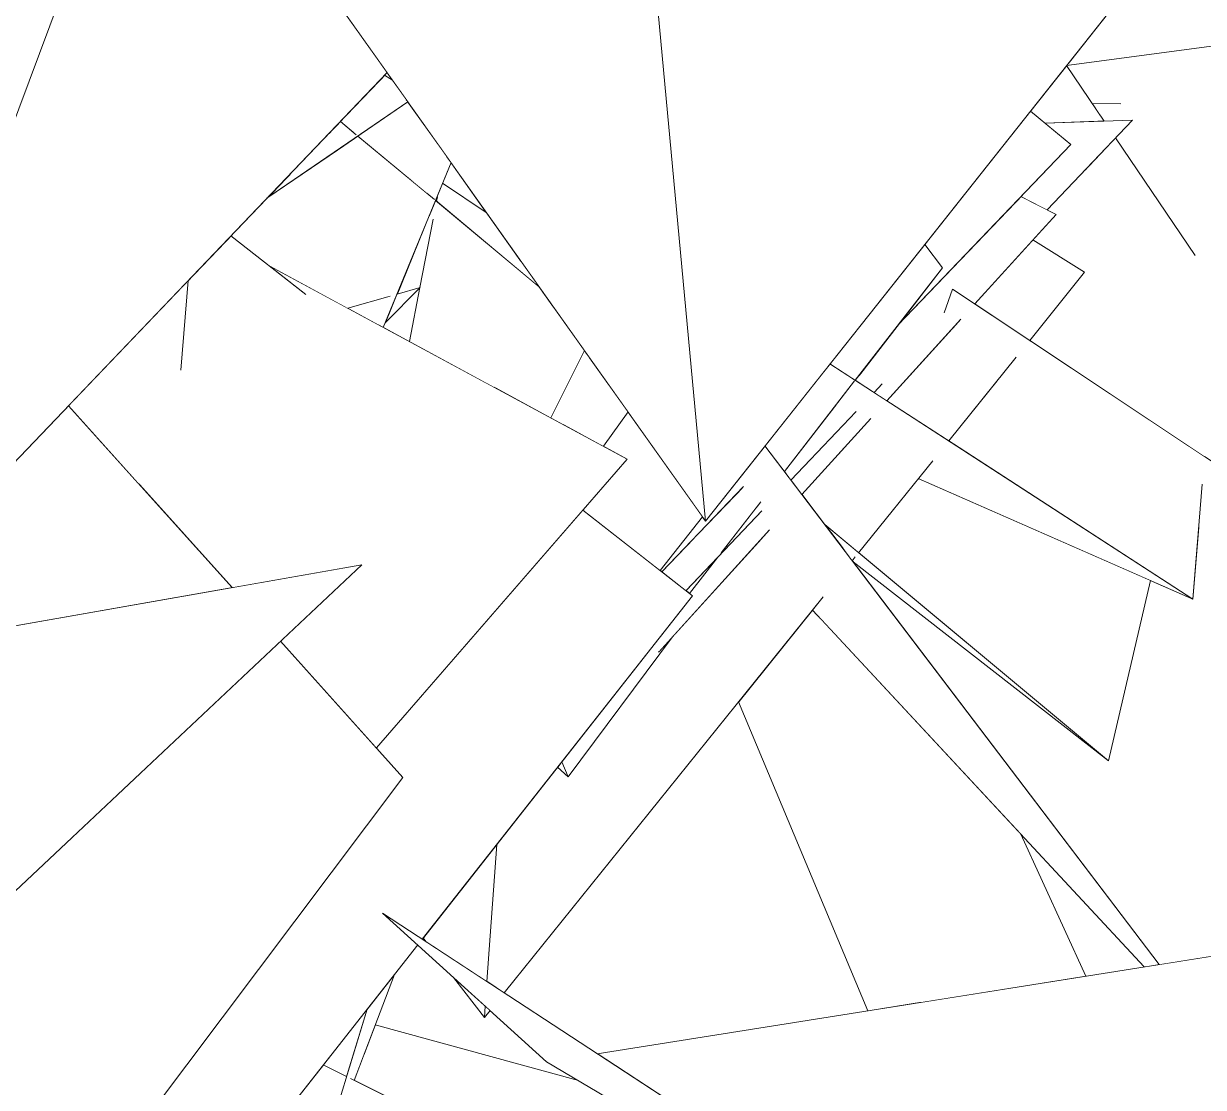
# Model space of a CAD drawing. Header units: millimetres. Extents: x -9413 to 8527, y -300 to 11224.
# Drawn here: x -6527.3 to -6170.1, y 4770.2 to 5092.3 of the extents above; entities that cross this region are included whole.
import ezdxf

# ---------------------------------------------------------------- set-up
doc = ezdxf.new("R2010")
doc.units = ezdxf.units.MM
doc.header["$MEASUREMENT"] = 0
doc.linetypes.add('Wipeout_Contour', pattern=[1000, 0, -1000])
doc.layers.add('Interior - Furniture', color=7, linetype='Continuous')
doc.layers.add('Interior - Furniture _Pen_No__4', color=7, linetype='Continuous', lineweight=20, true_color=0x029e21)

# ---------------------------------------------------------------- blocks, each defined once
blk = doc.blocks.new('Section Elem_40_6')
at = {"color": 254, "linetype": 'Wipeout_Contour', "lineweight": 0, "ltscale": 57262.2606}
blk.add_wipeout([(-6453.63, 5039.41), (-6410.94, 5068.59), (-6411.44, 5069.29), (-6427.55, 5059.51), (-6426.55, 5058.67), (-6432.01, 5056.65), (-6447.03, 5046.31)], dxfattribs=at).dxf.layer = 'Interior - Furniture'
at = {"color": 254, "linetype": 'Wipeout_Contour', "lineweight": 0, "ltscale": 24022.073268}
blk.add_wipeout([(-6203.79, 5068.13), (-6201.56, 5064.83), (-6195.3, 5068.04)], dxfattribs=at).dxf.layer = 'Interior - Furniture'
at = {"color": 254, "linetype": 'Wipeout_Contour', "lineweight": 0, "ltscale": 32320.443695}
blk.add_wipeout([(-6367.68, 4972.91), (-6364.04, 4970.94), (-6356, 4991.17), (-6357.53, 4993.33)], dxfattribs=at).dxf.layer = 'Interior - Furniture'
at = {"color": 254, "linetype": 'Wipeout_Contour', "lineweight": 0, "ltscale": 32074.242672}
blk.add_wipeout([(-6285.23, 4986.65), (-6302.86, 4964.42), (-6296.99, 4956.69), (-6275.73, 4984.11)], dxfattribs=at).dxf.layer = 'Interior - Furniture'
at = {"color": 254, "linetype": 'Wipeout_Contour', "lineweight": 0, "ltscale": 24041.636729}
blk.add_wipeout([(-6326.75, 4920.59), (-6325.65, 4919.74), (-6317.09, 4930.78)], dxfattribs=at).dxf.layer = 'Interior - Furniture'
at = {"color": 254, "linetype": 'Wipeout_Contour', "lineweight": 0, "ltscale": 39717.691439}
blk.add_wipeout([(-6310.84, 4886.91), (-6271.74, 4793.37), (-6255.54, 4795.94), (-6286.52, 4912.64), (-6288.45, 4914.72)], dxfattribs=at).dxf.layer = 'Interior - Furniture'
at = {"color": 254, "linetype": 'Wipeout_Contour', "lineweight": 0, "ltscale": 39801.351473}
blk.add_wipeout([(-6424.3, 4779.95), (-6427.21, 4772.3), (-6409.04, 4763.27), (-6347.07, 4744.39), (-6297.95, 4735.32)], dxfattribs=at).dxf.layer = 'Interior - Furniture'
at = {"color": 254, "linetype": 'Wipeout_Contour', "lineweight": 0, "ltscale": 32730.430639}
blk.add_wipeout([(-6434.89, 5059.02), (-6432.01, 5056.65), (-6426.55, 5058.67), (-6431.37, 5062.69)], dxfattribs=at).dxf.layer = 'Interior - Furniture'
at = {"color": 254, "linetype": 'Wipeout_Contour', "lineweight": 0, "ltscale": 32075.341536}
blk.add_wipeout([(-6283.17, 4989.25), (-6275.57, 4984.32), (-6249.15, 5018.38), (-6254.5, 5025.42)], dxfattribs=at).dxf.layer = 'Interior - Furniture'
at = {"color": 254, "linetype": 'Wipeout_Contour', "lineweight": 0, "ltscale": 32071.185535}
blk.add_wipeout([(-6309.78, 4951.71), (-6325, 4935.81), (-6316.06, 4932.1), (-6304.11, 4947.52)], dxfattribs=at).dxf.layer = 'Interior - Furniture'
at = {"color": 254, "linetype": 'Wipeout_Contour', "lineweight": 0, "ltscale": 31598.056092}
blk.add_wipeout([(-6286.52, 4912.64), (-6255.54, 4795.94), (-6205.71, 4803.85), (-6225.36, 4846.81)], dxfattribs=at).dxf.layer = 'Interior - Furniture'
at = {"color": 254, "linetype": 'Wipeout_Contour', "lineweight": 0, "ltscale": 39726.366779}
blk.add_wipeout([(-6420.82, 4789.08), (-6424.3, 4779.95), (-6297.95, 4735.32), (-6296.72, 4735.1), (-6359.27, 4772.21)], dxfattribs=at).dxf.layer = 'Interior - Furniture'
at = {"color": 254, "linetype": 'Wipeout_Contour', "lineweight": 0, "ltscale": 40083.984071}
blk.add_wipeout([(-6262.68, 5000.94), (-6210.26, 5055.72), (-6222.48, 5065.8), (-6254.5, 5025.42), (-6249.15, 5018.38)], dxfattribs=at).dxf.layer = 'Interior - Furniture'
at = {"color": 254, "linetype": 'Wipeout_Contour', "lineweight": 0, "ltscale": 32654.96958}
blk.add_wipeout([(-6430.37, 5055.31), (-6407.06, 5036.12), (-6402.91, 5038.99), (-6426.05, 5058.26)], dxfattribs=at).dxf.layer = 'Interior - Furniture'
at = {"color": 254, "linetype": 'Wipeout_Contour', "lineweight": 0, "ltscale": 31750.616988}
blk.add_wipeout([(-6274.5, 4932.06), (-6198.86, 4869.08), (-6186.14, 4923.62), (-6256.43, 4954.51)], dxfattribs=at).dxf.layer = 'Interior - Furniture'
at = {"color": 254, "linetype": 'Wipeout_Contour', "lineweight": 0, "ltscale": 48141.419226}
blk.add_wipeout([(-6321.79, 4942.96), (-6334.6, 4926.71), (-6334.08, 4926.31), (-6309.4, 4952.12), (-6311.7, 4953.26), (-6320.88, 4941.68)], dxfattribs=at).dxf.layer = 'Interior - Furniture'
at = {"color": 254, "linetype": 'Wipeout_Contour', "lineweight": 0, "ltscale": 57292.930715}
blk.add_wipeout([(-6594.38, 4893.33), (-6608.58, 4881.33), (-6597.15, 4766.3), (-6424.91, 4928.43), (-6586.48, 4900), (-6588.66, 4898.16), (-6593.92, 4892.65)], dxfattribs=at).dxf.layer = 'Interior - Furniture'
at = {"color": 254, "linetype": 'Wipeout_Contour', "lineweight": 0, "ltscale": 23442.147532}
blk.add_wipeout([(-6353.61, 4780.38), (-6164.58, 4656.7), (-6085.59, 4822.9)], dxfattribs=at).dxf.layer = 'Interior - Furniture'
at = {"color": 254, "linetype": 'Wipeout_Contour', "lineweight": 0, "ltscale": 74090.915809}
blk.add_wipeout([(-6574.11, 4945.49), (-6593.92, 4892.65), (-6417.24, 5077.47), (-6456.28, 5132.48), (-6497.07, 5150.96), (-6555.39, 4995.43), (-6539.34, 5005.09), (-6533.15, 4998.21), (-6540.89, 4994.33)], dxfattribs=at).dxf.layer = 'Interior - Furniture'
at = {"color": 254, "linetype": 'Wipeout_Contour', "lineweight": 0, "ltscale": 48751.330972}
blk.add_wipeout([(-6402.6, 5038.73), (-6404.53, 5034.04), (-6403.32, 5033.05), (-6373.58, 5010.93), (-6366.6, 5006.1), (-6371.2, 5012.58)], dxfattribs=at).dxf.layer = 'Interior - Furniture'
at = {"color": 254, "linetype": 'Wipeout_Contour', "lineweight": 0, "ltscale": 48281.488247}
blk.add_wipeout([(-6344.6, 4960.45), (-6358.02, 4944.98), (-6334.6, 4926.71), (-6321.79, 4942.96), (-6344.31, 4974.69), (-6351.77, 4964.32)], dxfattribs=at).dxf.layer = 'Interior - Furniture'
at = {"color": 254, "linetype": 'Wipeout_Contour', "lineweight": 0, "ltscale": 32027.274936}
blk.add_wipeout([(-6295, 4954.07), (-6291.7, 4949.73), (-6270.85, 4972.71), (-6275.98, 4974.13)], dxfattribs=at).dxf.layer = 'Interior - Furniture'
at = {"color": 254, "linetype": 'Wipeout_Contour', "lineweight": 0, "ltscale": 47805.014617}
blk.add_wipeout([(-6284.77, 4940.62), (-6279.8, 4934.08), (-6275.51, 4930.81), (-6276.44, 4929.65), (-6276.19, 4929.32), (-6198.86, 4869.08)], dxfattribs=at).dxf.layer = 'Interior - Furniture'
at = {"color": 254, "linetype": 'Wipeout_Contour', "lineweight": 0, "ltscale": 23716.168339}
blk.add_wipeout([(-6164.58, 4656.7), (-6418.59, 4822.9), (-6368.94, 4777.95)], dxfattribs=at).dxf.layer = 'Interior - Furniture'
at = {"color": 254, "linetype": 'Wipeout_Contour', "lineweight": 0, "ltscale": 74403.617455}
blk.add_wipeout([(-6736.93, 5103.52), (-6621.16, 4932.81), (-6589.79, 4924.43), (-6605.3, 4909.42), (-6593.92, 4892.65), (-6574.11, 4945.49), (-6616.95, 4958.39), (-6555.39, 4995.43), (-6497.07, 5150.96)], dxfattribs=at).dxf.layer = 'Interior - Furniture'
at = {"color": 254, "linetype": 'Wipeout_Contour', "lineweight": 0, "ltscale": 24546.351776}
blk.add_wipeout([(-6417.24, 5077.47), (-6417.98, 5076.7), (-6415.59, 5075.14)], dxfattribs=at).dxf.layer = 'Interior - Furniture'
at = {"color": 254, "linetype": 'Wipeout_Contour', "lineweight": 0, "ltscale": 81459.570802}
blk.add_wipeout([(-6419.92, 5001.12), (-6418.38, 5000.29), (-6397.89, 5050.2), (-6399.28, 5052.15), (-6404.92, 5041.73), (-6405.23, 5040.92), (-6402.91, 5038.99), (-6407.06, 5036.12), (-6417.19, 5009.57), (-6416.35, 5009.81)], dxfattribs=at).dxf.layer = 'Interior - Furniture'
at = {"color": 254, "linetype": 'Wipeout_Contour', "lineweight": 0, "ltscale": 87235.87049}
blk.add_wipeout([(-6248.63, 5004.72), (-6243.53, 5002.82), (-6245.74, 5000.38), (-6226.81, 4991.31), (-6232.67, 4984.03), (-6170.48, 4952.86), (-6171.5, 4940.3), (-6144.24, 4922.96), (-6144.78, 4917.98), (-5987.61, 4839.96), (-6246.04, 5011.9)], dxfattribs=at).dxf.layer = 'Interior - Furniture'
at = {"color": 254, "linetype": 'Wipeout_Contour', "lineweight": 0, "ltscale": 56080.58119}
blk.add_wipeout([(-6335, 4902.02), (-6301.46, 4938.97), (-6306.13, 4942.33), (-6317.09, 4930.78), (-6325.65, 4919.74), (-6324.79, 4919.06), (-6334.29, 4906.98)], dxfattribs=at).dxf.layer = 'Interior - Furniture'
at = {"color": 254, "linetype": 'Wipeout_Contour', "lineweight": 0, "ltscale": 40043.838341}
blk.add_wipeout([(-6433.77, 4759.54), (-6428.31, 4772.85), (-6427.21, 4772.3), (-6414.99, 4804.37), (-6423.3, 4793.81)], dxfattribs=at).dxf.layer = 'Interior - Furniture'
at = {"color": 254, "linetype": 'Wipeout_Contour', "lineweight": 0, "ltscale": 23956.620673}
blk.add_wipeout([(-6387.79, 4791.3), (-6386.06, 4793.45), (-6387.54, 4794.79)], dxfattribs=at).dxf.layer = 'Interior - Furniture'
at = {"color": 254, "linetype": 'Wipeout_Contour', "lineweight": 0, "ltscale": 88066.771726}
blk.add_wipeout([(-6274.37, 4985.86), (-6267.42, 4983.15), (-6269.84, 4980.6), (-6265.97, 4978.09), (-6243.53, 5002.82), (-6248.63, 5004.72), (-6246.04, 5011.9), (-6239.33, 5007.44), (-6214.74, 5034.53), (-6225.39, 5039.9), (-6262.68, 5000.94)], dxfattribs=at).dxf.layer = 'Interior - Furniture'
at = {"color": 254, "linetype": 'Wipeout_Contour', "lineweight": 0, "ltscale": 56882.117846}
blk.add_wipeout([(-6410.45, 4996.01), (-6384.95, 4982.24), (-6373.58, 5010.93), (-6403.32, 5033.05), (-6407.29, 5012.42), (-6407.23, 5012.44), (-6407.3, 5012.37)], dxfattribs=at).dxf.layer = 'Interior - Furniture'
at = {"color": 254, "linetype": 'Wipeout_Contour', "lineweight": 0, "ltscale": 40054.785827}
blk.add_wipeout([(-6334.29, 4906.98), (-6364.33, 4868.79), (-6362.44, 4864.17), (-6330.8, 4906.65), (-6335, 4902.02)], dxfattribs=at).dxf.layer = 'Interior - Furniture'
at = {"color": 254, "linetype": 'Wipeout_Contour', "lineweight": 0, "ltscale": 40069.291289}
blk.add_wipeout([(-6424.1, 4792.79), (-6436.56, 4776.95), (-6429.52, 4773.45), (-6423.3, 4793.81), (-6423.98, 4792.94)], dxfattribs=at).dxf.layer = 'Interior - Furniture'
at = {"color": 254, "linetype": 'Wipeout_Contour', "lineweight": 0, "ltscale": 57170.58347}
blk.add_wipeout([(-6464.51, 5028.02), (-6452.76, 5018.86), (-6429.15, 5006.11), (-6417.19, 5009.57), (-6407.06, 5036.12), (-6430.37, 5055.31), (-6453.63, 5039.41)], dxfattribs=at).dxf.layer = 'Interior - Furniture'
at = {"color": 254, "linetype": 'Wipeout_Contour', "lineweight": 0, "ltscale": 48772.690888}
blk.add_wipeout([(-6402.01, 5039.88), (-6402.28, 5038.47), (-6372.5, 5013.67), (-6372.31, 5014.15), (-6376.31, 5019.79), (-6399.96, 5039.18)], dxfattribs=at).dxf.layer = 'Interior - Furniture'
at = {"color": 254, "linetype": 'Wipeout_Contour', "lineweight": 0, "ltscale": 40469.096585}
blk.add_wipeout([(-6373.58, 5010.93), (-6384.95, 4982.24), (-6367.68, 4972.91), (-6357.53, 4993.33), (-6366.6, 5006.1)], dxfattribs=at).dxf.layer = 'Interior - Furniture'
at = {"color": 254, "linetype": 'Wipeout_Contour', "lineweight": 0, "ltscale": 31766.356472}
blk.add_wipeout([(-6232.67, 4984.03), (-6247.23, 4965.94), (-6173.31, 4917.99), (-6170.48, 4952.86)], dxfattribs=at).dxf.layer = 'Interior - Furniture'
at = {"color": 254, "linetype": 'Wipeout_Contour', "lineweight": 0, "ltscale": 24035.02982}
blk.add_wipeout([(-6364.33, 4868.79), (-6365.61, 4867.16), (-6362.44, 4864.17)], dxfattribs=at).dxf.layer = 'Interior - Furniture'
at = {"color": 254, "linetype": 'Wipeout_Contour', "lineweight": 0, "ltscale": 127868.761223}
blk.add_wipeout([(-6206.09, 5017.05), (-6222.72, 4996.39), (-6169.8, 4961.18), (-6159.6, 5086.58), (-6211.55, 5079.58), (-6203.79, 5068.13), (-6195.3, 5068.04), (-6201.56, 5064.83), (-6200.17, 5062.79), (-6191.61, 5063.1), (-6196.72, 5057.7), (-6172.62, 5022.14), (-6205.88, 5048.04), (-6217.42, 5035.88), (-6214.74, 5034.53), (-6221.72, 5026.85)], dxfattribs=at).dxf.layer = 'Interior - Furniture'
at = {"color": 254, "linetype": 'Wipeout_Contour', "lineweight": 0, "ltscale": 24554.748304}
blk.add_wipeout([(-6434.89, 5059.02), (-6447.03, 5046.31), (-6432.01, 5056.65)], dxfattribs=at).dxf.layer = 'Interior - Furniture'
at = {"color": 254, "linetype": 'Wipeout_Contour', "lineweight": 0, "ltscale": 24459.988023}
blk.add_wipeout([(-6410.42, 5045.25), (-6405.23, 5040.92), (-6404.92, 5041.73)], dxfattribs=at).dxf.layer = 'Interior - Furniture'
at = {"color": 254, "linetype": 'Wipeout_Contour', "lineweight": 0, "ltscale": 32590.657339}
blk.add_wipeout([(-6402.6, 5038.73), (-6402.28, 5038.47), (-6402.01, 5039.88), (-6402.1, 5039.94)], dxfattribs=at).dxf.layer = 'Interior - Furniture'
at = {"color": 254, "linetype": 'Wipeout_Contour', "lineweight": 0, "ltscale": 32718.807585}
blk.add_wipeout([(-6479.69, 4987.46), (-6441.84, 5010.34), (-6464.51, 5028.02), (-6477.41, 5014.54)], dxfattribs=at).dxf.layer = 'Interior - Furniture'
at = {"color": 254, "linetype": 'Wipeout_Contour', "lineweight": 0, "ltscale": 24323.395782}
blk.add_wipeout([(-6372.31, 5014.15), (-6372.5, 5013.67), (-6371.2, 5012.58)], dxfattribs=at).dxf.layer = 'Interior - Furniture'
at = {"color": 254, "linetype": 'Wipeout_Contour', "lineweight": 0, "ltscale": 32534.810405}
blk.add_wipeout([(-6417.79, 5001.73), (-6418.38, 5000.29), (-6410.45, 4996.01), (-6407.3, 5012.37)], dxfattribs=at).dxf.layer = 'Interior - Furniture'
at = {"color": 254, "linetype": 'Wipeout_Contour', "lineweight": 0, "ltscale": 32280.362107}
blk.add_wipeout([(-6364.04, 4970.94), (-6351.77, 4964.32), (-6344.31, 4974.69), (-6356, 4991.17)], dxfattribs=at).dxf.layer = 'Interior - Furniture'
at = {"color": 254, "linetype": 'Wipeout_Contour', "lineweight": 0, "ltscale": 40901.924694}
blk.add_wipeout([(-6417.98, 5076.7), (-6431.37, 5062.69), (-6427.55, 5059.51), (-6411.44, 5069.29), (-6415.59, 5075.14)], dxfattribs=at).dxf.layer = 'Interior - Furniture'
at = {"color": 254, "linetype": 'Wipeout_Contour', "lineweight": 0, "ltscale": 32565.330525}
blk.add_wipeout([(-6404.53, 5034.04), (-6414.23, 5010.42), (-6407.29, 5012.42), (-6403.32, 5033.05)], dxfattribs=at).dxf.layer = 'Interior - Furniture'
at = {"color": 254, "linetype": 'Wipeout_Contour', "lineweight": 0, "ltscale": 32731.994328}
blk.add_wipeout([(-6477.41, 5014.54), (-6513.69, 4976.58), (-6492.38, 4952.88), (-6479.69, 4987.46)], dxfattribs=at).dxf.layer = 'Interior - Furniture'
at = {"color": 254, "linetype": 'Wipeout_Contour', "lineweight": 0, "ltscale": 87950.097435}
blk.add_wipeout([(-6283.17, 4989.25), (-6285.23, 4986.65), (-6275.73, 4984.11), (-6281.52, 4976.64), (-6275.29, 4974.86), (-6275.98, 4974.13), (-6270.85, 4972.71), (-6274.33, 4968.87), (-6252.1, 4959.89), (-6256.43, 4954.51), (-6173.31, 4917.99)], dxfattribs=at).dxf.layer = 'Interior - Furniture'
at = {"layer": 'Interior - Furniture _Pen_No__4', "linetype": 'Continuous'}
blk.add_line((-6497.07, 5150.96), (-6555.39, 4995.43), dxfattribs=at)
at = {"color": 254, "linetype": 'Wipeout_Contour', "lineweight": 0, "ltscale": 40812.822615}
blk.add_wipeout([(-6410.94, 5068.59), (-6426.05, 5058.26), (-6410.42, 5045.25), (-6404.92, 5041.73), (-6399.28, 5052.15)], dxfattribs=at).dxf.layer = 'Interior - Furniture'
at = {"color": 254, "linetype": 'Wipeout_Contour', "lineweight": 0, "ltscale": 64007.68643}
blk.add_wipeout([(-6384.05, 4843.71), (-6387.01, 4802.24), (-6381.75, 4798.8), (-6285.2, 4918.76), (-6304.37, 4935.76), (-6330.8, 4906.65), (-6362.44, 4864.17), (-6365.61, 4867.16)], dxfattribs=at).dxf.layer = 'Interior - Furniture'
at = {"color": 254, "linetype": 'Wipeout_Contour', "lineweight": 0, "ltscale": 48873.080849}
blk.add_wipeout([(-6402.1, 5039.94), (-6402.01, 5039.88), (-6399.96, 5039.18), (-6400.43, 5043.94), (-6387.21, 5035.15), (-6397.89, 5050.2)], dxfattribs=at).dxf.layer = 'Interior - Furniture'
at = {"color": 254, "linetype": 'Wipeout_Contour', "lineweight": 0, "ltscale": 39964.208186}
blk.add_wipeout([(-6291.7, 4949.73), (-6284.77, 4940.62), (-6274.5, 4932.06), (-6252.1, 4959.89), (-6274.33, 4968.87)], dxfattribs=at).dxf.layer = 'Interior - Furniture'
at = {"color": 254, "linetype": 'Wipeout_Contour', "lineweight": 0, "ltscale": 48101.581505}
blk.add_wipeout([(-6334.08, 4926.31), (-6326.75, 4920.59), (-6303.84, 4944.74), (-6305.41, 4945.84), (-6316.06, 4932.1), (-6325, 4935.81)], dxfattribs=at).dxf.layer = 'Interior - Furniture'
at = {"color": 254, "linetype": 'Wipeout_Contour', "lineweight": 0, "ltscale": 23971.979685}
blk.add_wipeout([(-6387.54, 4794.79), (-6397.15, 4803.49), (-6387.79, 4791.3)], dxfattribs=at).dxf.layer = 'Interior - Furniture'
at = {"color": 254, "linetype": 'Wipeout_Contour', "lineweight": 0, "ltscale": 31964.473711}
blk.add_wipeout([(-6245.74, 5000.38), (-6265.97, 4978.09), (-6247.23, 4965.94), (-6226.81, 4991.31)], dxfattribs=at).dxf.layer = 'Interior - Furniture'
at = {"color": 254, "linetype": 'Wipeout_Contour', "lineweight": 0, "ltscale": 32046.31095}
blk.add_wipeout([(-6281.52, 4976.64), (-6296.99, 4956.69), (-6295, 4954.07), (-6275.29, 4974.86)], dxfattribs=at).dxf.layer = 'Interior - Furniture'
at = {"color": 254, "linetype": 'Wipeout_Contour', "lineweight": 0, "ltscale": 23948.208077}
blk.add_wipeout([(-6275.51, 4930.81), (-6279.8, 4934.08), (-6276.44, 4929.65)], dxfattribs=at).dxf.layer = 'Interior - Furniture'
at = {"color": 254, "linetype": 'Wipeout_Contour', "lineweight": 0, "ltscale": 32031.501177}
blk.add_wipeout([(-6384.05, 4843.71), (-6406.31, 4815.41), (-6405.47, 4814.31), (-6387.01, 4802.24)], dxfattribs=at).dxf.layer = 'Interior - Furniture'
at = {"color": 254, "linetype": 'Wipeout_Contour', "lineweight": 0, "ltscale": 31959.703482}
blk.add_wipeout([(-6221.72, 5026.85), (-6239.33, 5007.44), (-6222.72, 4996.39), (-6206.09, 5017.05)], dxfattribs=at).dxf.layer = 'Interior - Furniture'
at = {"color": 254, "linetype": 'Wipeout_Contour', "lineweight": 0, "ltscale": 32042.616918}
blk.add_wipeout([(-6275.57, 4984.32), (-6269.84, 4980.6), (-6267.42, 4983.15), (-6274.37, 4985.86)], dxfattribs=at).dxf.layer = 'Interior - Furniture'
at = {"color": 254, "linetype": 'Wipeout_Contour', "lineweight": 0, "ltscale": 72302.019709}
blk.add_wipeout([(-6499.93, 4747.66), (-6504.78, 4690.21), (-6407.98, 4813.29), (-6418.59, 4822.9), (-6406.59, 4815.05), (-6324.79, 4919.06), (-6358.02, 4944.98), (-6420.49, 4872.96), (-6412.47, 4864.04)], dxfattribs=at).dxf.layer = 'Interior - Furniture'
at = {"layer": 'Interior - Furniture _Pen_No__4', "linetype": 'Continuous'}
for p, q in [((-6325.65, 4919.74), (-6317.09, 4930.78)), ((-6364.33, 4868.79), (-6362.44, 4864.17)), ((-6362.44, 4864.17), (-6365.61, 4867.16)), ((-6384.05, 4843.71), (-6387.01, 4802.24)), ((-6405.47, 4814.31), (-6406.31, 4815.41)), ((-6387.79, 4791.3), (-6397.15, 4803.49)), ((-6387.54, 4794.79), (-6387.79, 4791.3)), ((-6387.79, 4791.3), (-6386.06, 4793.45))]:
    blk.add_line(p, q, dxfattribs=at)
at = {"color": 254, "linetype": 'Wipeout_Contour', "lineweight": 0, "ltscale": 95421.23377}
blk.add_wipeout([(-6157.88, 5147.29), (-6211.55, 5079.58), (-6159.6, 5086.58), (-6161.14, 5067.66), (-6152.57, 5067.57), (-6165.58, 5011.75), (-6156.64, 4998.56), (-6136.51, 4994.04), (-6138.32, 4977.42), (-6126.89, 4991.11), (-6095.63, 4994.94), (-6088.37, 5129.7)], dxfattribs=at).dxf.layer = 'Interior - Furniture'
at = {"color": 254, "linetype": 'Wipeout_Contour', "lineweight": 0, "ltscale": 48528.737811}
blk.add_wipeout([(-6594.61, 4621.67), (-6412.47, 4864.04), (-6449.54, 4905.25), (-6555.14, 4805.84), (-6545.65, 4730.17), (-6573.52, 4767.96)], dxfattribs=at).dxf.layer = 'Interior - Furniture'
at = {"layer": 'Interior - Furniture _Pen_No__4', "linetype": 'Continuous'}
blk.add_line((-6424.1, 4792.79), (-6423.98, 4792.94), dxfattribs=at)
at = {"color": 254, "linetype": 'Wipeout_Contour', "lineweight": 0, "ltscale": 32069.854124}
blk.add_wipeout([(-6211.56, 5079.58), (-6222.48, 5065.8), (-6218.05, 5062.14), (-6200.17, 5062.79)], dxfattribs=at).dxf.layer = 'Interior - Furniture'
at = {"color": 254, "linetype": 'Wipeout_Contour', "lineweight": 0, "ltscale": 23956.016209}
blk.add_wipeout([(-6205.88, 5048.04), (-6172.62, 5022.14), (-6196.72, 5057.7)], dxfattribs=at).dxf.layer = 'Interior - Furniture'
at = {"color": 254, "linetype": 'Wipeout_Contour', "lineweight": 0, "ltscale": 94678.713406}
blk.add_wipeout([(-6436.56, 4776.95), (-6444.09, 4767.38), (-6421.34, 4709.54), (-6299.77, 4652.31), (-6341.88, 4520.44), (-6265.74, 4510.46), (-6246.96, 4518.4), (-6208.09, 4593.42), (-6327, 4722.46), (-6428.31, 4772.85), (-6433.77, 4759.54), (-6429.52, 4773.45)], dxfattribs=at).dxf.layer = 'Interior - Furniture'
at = {"layer": 'Interior - Furniture _Pen_No__4', "linetype": 'Continuous'}
for p, q in [((-6594.61, 4621.67), (-6412.47, 4864.04)), ((-6418.59, 4822.9), (-6368.94, 4777.95)), ((-6504.78, 4690.21), (-6407.98, 4813.29)), ((-6414.99, 4804.37), (-6427.21, 4772.3)), ((-6433.78, 4759.52), (-6423.3, 4793.81)), ((-6359.27, 4772.21), (-6420.82, 4789.08)), ((-6429.52, 4773.45), (-6436.56, 4776.95)), ((-6368.94, 4777.95), (-6164.58, 4656.7)), ((-6327, 4722.46), (-6428.31, 4772.85))]:
    blk.add_line(p, q, dxfattribs=at)
at = {"color": 254, "linetype": 'Wipeout_Contour', "lineweight": 0, "ltscale": 40034.75211}
blk.add_wipeout([(-6225.39, 5039.9), (-6217.42, 5035.88), (-6191.61, 5063.1), (-6218.05, 5062.14), (-6210.26, 5055.72)], dxfattribs=at).dxf.layer = 'Interior - Furniture'
at = {"color": 254, "linetype": 'Wipeout_Contour', "lineweight": 0, "ltscale": 24349.280471}
blk.add_wipeout([(-6320.88, 4941.68), (-6139.24, 5170.81), (-6357.34, 5335.31)], dxfattribs=at).dxf.layer = 'Interior - Furniture'
at = {"layer": 'Interior - Furniture _Pen_No__4', "linetype": 'Continuous'}
for p, q in [((-6159.6, 5086.58), (-6211.55, 5079.58)), ((-6200.17, 5062.79), (-6211.56, 5079.58)), ((-6195.13, 5068.03), (-6203.79, 5068.13)), ((-6210.26, 5055.72), (-6222.48, 5065.8)), ((-6191.61, 5063.1), (-6218.05, 5062.14)), ((-6217.42, 5035.88), (-6191.61, 5063.1)), ((-6172.61, 5022.12), (-6196.72, 5057.7)), ((-6262.68, 5000.94), (-6210.26, 5055.72)), ((-6214.74, 5034.53), (-6225.39, 5039.9)), ((-6239.33, 5007.44), (-6214.74, 5034.53)), ((-6249.15, 5018.38), (-6254.5, 5025.42)), ((-6206.09, 5017.05), (-6221.72, 5026.85)), ((-6275.57, 4984.32), (-6249.15, 5018.38)), ((-6222.72, 4996.39), (-6206.09, 5017.05)), ((-6246.04, 5011.9), (-6248.63, 5004.72)), ((-6265.97, 4978.09), (-6243.52, 5002.82)), ((-6269.84, 4980.6), (-6267.38, 4983.19))]:
    blk.add_line(p, q, dxfattribs=at)
at = {"color": 254, "linetype": 'Wipeout_Contour', "lineweight": 0, "ltscale": 24616.000775}
blk.add_wipeout([(-6320.88, 4941.68), (-6357.34, 5335.31), (-6483.47, 5170.81)], dxfattribs=at).dxf.layer = 'Interior - Furniture'
at = {"color": 254, "linetype": 'Wipeout_Contour', "lineweight": 0, "ltscale": 63088.458259}
blk.add_wipeout([(-6198.86, 4869.08), (-6276.19, 4929.32), (-6183.51, 4807.37), (-6156.34, 4811.68), (-6144.24, 4922.96), (-6171.5, 4940.3), (-6173.31, 4917.99), (-6186.14, 4923.62)], dxfattribs=at).dxf.layer = 'Interior - Furniture'
at = {"layer": 'Interior - Furniture _Pen_No__4', "linetype": 'Continuous'}
for p, q in [((-6415.59, 5075.14), (-6417.98, 5076.7)), ((-6453.63, 5039.41), (-6410.94, 5068.59)), ((-6426.55, 5058.67), (-6431.37, 5062.69)), ((-6402.91, 5038.99), (-6426.05, 5058.26)), ((-6173.31, 4917.99), (-6170.48, 4952.87)), ((-6334.6, 4926.71), (-6321.79, 4942.96))]:
    blk.add_line(p, q, dxfattribs=at)
at = {"color": 254, "linetype": 'Wipeout_Contour', "lineweight": 0, "ltscale": 32543.054139}
blk.add_wipeout([(-6387.21, 5035.15), (-6400.43, 5043.94), (-6399.96, 5039.18), (-6376.31, 5019.79)], dxfattribs=at).dxf.layer = 'Interior - Furniture'
at = {"color": 254, "linetype": 'Wipeout_Contour', "lineweight": 0, "ltscale": 24427.009481}
blk.add_wipeout([(-6416.35, 5009.81), (-6429.15, 5006.11), (-6419.92, 5001.12)], dxfattribs=at).dxf.layer = 'Interior - Furniture'
at = {"color": 254, "linetype": 'Wipeout_Contour', "lineweight": 0, "ltscale": 32710.490919}
blk.add_wipeout([(-6548.73, 4939.93), (-6553.65, 4905.78), (-6464.17, 4921.52), (-6513.69, 4976.58)], dxfattribs=at).dxf.layer = 'Interior - Furniture'
at = {"color": 254, "linetype": 'Wipeout_Contour', "lineweight": 0, "ltscale": 111781.274645}
blk.add_wipeout([(-6302.86, 4964.42), (-6311.7, 4953.26), (-6309.4, 4952.12), (-6309.78, 4951.71), (-6304.11, 4947.52), (-6305.41, 4945.84), (-6303.84, 4944.74), (-6306.13, 4942.33), (-6301.46, 4938.97), (-6304.37, 4935.76), (-6285.2, 4918.76), (-6288.45, 4914.72), (-6188.04, 4806.65), (-6183.51, 4807.37)], dxfattribs=at).dxf.layer = 'Interior - Furniture'
at = {"layer": 'Interior - Furniture _Pen_No__4', "linetype": 'Continuous'}
for p, q in [((-6320.88, 4941.68), (-6139.24, 5170.81)), ((-6387.21, 5035.15), (-6400.44, 5043.95)), ((-6402.01, 5039.88), (-6402.28, 5038.47)), ((-5987.61, 4839.96), (-6246.04, 5011.9)), ((-6173.31, 4917.99), (-6283.17, 4989.25)), ((-6247.23, 4965.94), (-6226.8, 4991.32)), ((-6296.99, 4956.69), (-6275.72, 4984.12)), ((-6295, 4954.07), (-6275.28, 4974.86)), ((-6291.7, 4949.73), (-6270.85, 4972.71)), ((-6183.51, 4807.37), (-6302.86, 4964.42)), ((-6274.5, 4932.06), (-6252.09, 4959.9)), ((-6256.43, 4954.51), (-6173.31, 4917.99)), ((-6334.08, 4926.31), (-6309.39, 4952.12)), ((-6316.08, 4932.08), (-6304.1, 4947.52)), ((-6326.75, 4920.59), (-6303.84, 4944.75)), ((-6198.86, 4869.08), (-6284.77, 4940.62)), ((-6335.05, 4901.96), (-6301.46, 4938.97)), ((-6276.44, 4929.65), (-6275.51, 4930.81)), ((-6276.19, 4929.32), (-6198.86, 4869.08)), ((-6198.86, 4869.08), (-6186.14, 4923.62)), ((-6288.45, 4914.72), (-6188.04, 4806.65)), ((-6271.74, 4793.37), (-6310.84, 4886.91)), ((-6205.71, 4803.85), (-6225.36, 4846.81)), ((-6164.58, 4656.7), (-6418.59, 4822.9)), ((-6085.59, 4822.9), (-6353.61, 4780.38))]:
    blk.add_line(p, q, dxfattribs=at)
at = {"color": 254, "linetype": 'Wipeout_Contour', "lineweight": 0, "ltscale": 24410.873099}
blk.add_wipeout([(-6414.23, 5010.42), (-6417.79, 5001.73), (-6407.23, 5012.44)], dxfattribs=at).dxf.layer = 'Interior - Furniture'
at = {"color": 254, "linetype": 'Wipeout_Contour', "lineweight": 0, "ltscale": 73116.358369}
blk.add_wipeout([(-6479.69, 4987.46), (-6492.38, 4952.88), (-6464.17, 4921.52), (-6424.91, 4928.43), (-6449.54, 4905.25), (-6420.49, 4872.96), (-6344.6, 4960.45), (-6452.76, 5018.86), (-6441.84, 5010.34)], dxfattribs=at).dxf.layer = 'Interior - Furniture'
at = {"layer": 'Interior - Furniture _Pen_No__4', "linetype": 'Continuous'}
for p, q in [((-6357.34, 5335.31), (-6320.88, 4941.68)), ((-6320.88, 4941.68), (-6483.47, 5170.81)), ((-6593.92, 4892.65), (-6417.24, 5077.47)), ((-6418.38, 5000.29), (-6397.89, 5050.2)), ((-6371.2, 5012.58), (-6402.6, 5038.73)), ((-6403.32, 5033.05), (-6407.29, 5012.42)), ((-6441.79, 5010.31), (-6464.51, 5028.02)), ((-6344.6, 4960.45), (-6452.76, 5018.86)), ((-6477.41, 5014.54), (-6479.7, 4987.4)), ((-6407.23, 5012.44), (-6417.79, 5001.73)), ((-6414.23, 5010.42), (-6407.23, 5012.44)), ((-6407.3, 5012.37), (-6410.45, 4996.01)), ((-6429.15, 5006.11), (-6416.35, 5009.81)), ((-6367.68, 4972.91), (-6357.53, 4993.33)), ((-6464.17, 4921.52), (-6513.69, 4976.58)), ((-6351.77, 4964.32), (-6344.31, 4974.69)), ((-6420.49, 4872.96), (-6344.6, 4960.45)), ((-6324.79, 4919.06), (-6358.02, 4944.98)), ((-6597.15, 4766.3), (-6424.91, 4928.43)), ((-6424.91, 4928.43), (-6586.5, 4900)), ((-6406.59, 4815.05), (-6324.79, 4919.06)), ((-6381.75, 4798.8), (-6285.2, 4918.76)), ((-6412.47, 4864.04), (-6449.54, 4905.25)), ((-6362.44, 4864.17), (-6330.8, 4906.65))]:
    blk.add_line(p, q, dxfattribs=at)

msp = doc.modelspace()

# ---------------------------------------------------------------- block references
at = {"layer": 'Interior - Furniture'}
msp.add_blockref('Section Elem_40_6', (0, 0), dxfattribs=at)

doc.saveas('drawing.dxf')
